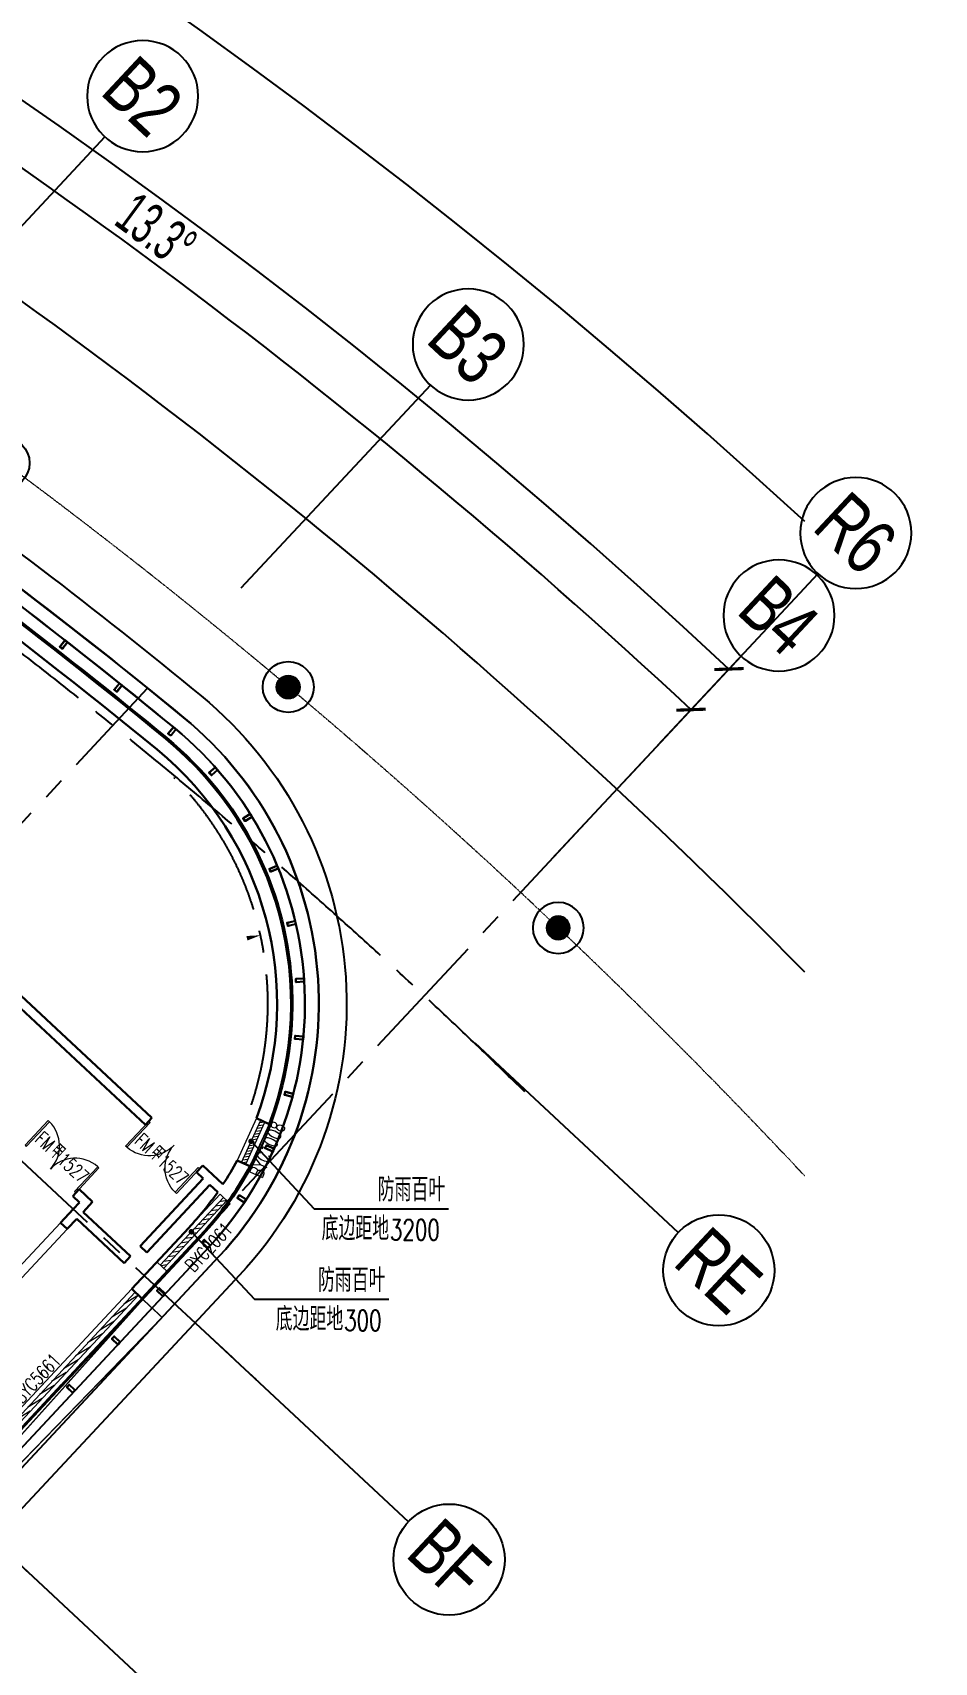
# Model space of a CAD drawing. Extents: x 138868 to 1251000, y -188972 to 132579.
# Drawn here: x 285527 to 305000, y -109027 to -73819 of the extents above; entities that cross this region are included whole.
import ezdxf
from ezdxf.enums import TextEntityAlignment as Align

# ---------------------------------------------------------------- set-up
doc = ezdxf.new("R2010")
doc.units = 0
doc.linetypes.add('CENTER2', pattern=[28.575, 19.05, -3.175, 3.175, -3.175])
doc.linetypes.add('DASHDOT', pattern=[1, 0.5, -0.25, 0, -0.25])
doc.layers.get('0').update_dxf_attribs({"color": 8})
doc.layers.get('Defpoints').update_dxf_attribs({"color": 8})
for name, color, linetype in [('#幕墙线-平面', 8, 'Continuous'), ('#标注', 8, 'Continuous'), ('#轴线', 8, 'CENTER2'), ('A-FLOR', 8, 'Continuous'), ('A-FLOR-GRND', 8, 'Continuous'), ('A-ROAD', 8, 'Continuous'), ('A-THERMAL', 8, 'Continuous'), ('COLUMN', 8, 'Continuous'), ('CURTWALL', 8, 'Continuous'), ('DIM_LEAD', 8, 'Continuous'), ('PUB_HATCH', 8, 'Continuous'), ('WINDOW_TEXT', 8, 'Continuous'), ('数据中心轮廓线', 8, 'Continuous')]:
    doc.layers.add(name, color=color, linetype=linetype)
for name, color, linetype, lineweight in [('DOOR_FIRE', 8, 'Continuous', 13), ('DOOR_FIRE_TEXT', 8, 'Continuous', 9), ('DOTE', 8, 'DASHDOT', 5), ('PUB_DIM', 8, 'Continuous', 5), ('PUB_TEXT', 8, 'Continuous', 5), ('WALL', 8, 'Continuous', 30), ('WINDOW', 8, 'Continuous', 13)]:
    doc.layers.add(name, color=color, linetype=linetype, lineweight=lineweight)
doc.styles.add('_TCH_DIM', font='SIMPLEX', dxfattribs={"bigfont": 'GBCBIG'})
doc.styles.add('_TCH_WINDOW', font='SIMPLEX', dxfattribs={"height": 3.5, "bigfont": 'GBCBIG'})
doc.styles.add('JHZX', font='jrs.shx', dxfattribs={"width": 0.6, "bigfont": 'jhz.shx'})
doc.dimstyles.new('JZBZ-300', dxfattribs={"dimscale": 300, "dimtxt": 3, "dimasz": 1.5, "dimexe": 1, "dimexo": 1, "dimgap": 0.5, "dimtad": 1, "dimdec": 0, "dimdsep": 46, "dimtxsty": 'JHZX', "dimblk1": 'ARCHTICK', "dimblk2": 'ARCHTICK', "dimsah": 1, "dimcen": 0, "dimclrd": 1, "dimclre": 1, "dimclrt": 2, "dimadec": 1, "dimazin": 2, "dimtfac": 1, "dimtdec": 0, "dimtix": 1, "dimtmove": 0, "dimatfit": 3, "dimfxl": 1, "dimtolj": 1, "dimlwd": -1, "dimlwe": -1, "dimarcsym": 1})

# ---------------------------------------------------------------- blocks, each defined once
blk = doc.blocks.new('_YZH')
blk.add_circle((0, 0), 0.5)
at = {"layer": 'PUB_HATCH', "const_width": 0.5}
blk.add_lwpolyline([(-0.25, 0, 1), (0.25, 0, 1)], format="xyb", close=True, dxfattribs=at)
blk = doc.blocks.new('col-ll')
at = {"layer": 'CURTWALL'}
blk.add_circle((0, 0), 550, dxfattribs=at)
at = {"layer": 'COLUMN', "xscale": 500, "yscale": 500, "zscale": 500}
blk.add_blockref('_YZH', (0, 0), dxfattribs=at)
blk = doc.blocks.new('$WINLIB2D$00000039')
for points in [[(-0.5, 0.5), (-0.5, -0.5)], [(0.5, 0.5), (-0.5, 0.5)], [(0.5, -0.5), (0.5, 0.5)], [(-0.5, 0.1667), (0.5, 0.1667)], [(-0.3839, -0.1667), (-0.448, 0.1667)], [(-0.3159, -0.1667), (-0.38, 0.1667)], [(-0.2479, -0.1667), (-0.312, 0.1667)], [(-0.1799, -0.1667), (-0.244, 0.1667)], [(-0.1119, -0.1667), (-0.176, 0.1667)], [(-0.0439, -0.1667), (-0.108, 0.1667)], [(0.0241, -0.1667), (-0.04, 0.1667)], [(0.0921, -0.1667), (0.028, 0.1667)], [(0.16, -0.1667), (0.0959, 0.1667)], [(0.228, -0.1667), (0.1639, 0.1667)], [(0.296, -0.1667), (0.2319, 0.1667)], [(0.364, -0.1667), (0.2999, 0.1667)], [(0.432, -0.1667), (0.3679, 0.1667)], [(0.5, -0.1667), (0.4359, 0.1667)], [(-0.4519, -0.1667), (-0.5, 0.0836)], [(-0.5, -0.1667), (0.5, -0.1667)], [(0.5, -0.5), (-0.5, -0.5)]]:
    blk.add_lwpolyline(points)
blk = doc.blocks.new('$DorLib2D$00000002')
for p, q in [((-0.5, 0), (-0.5, 0.4875)), ((-0.475, 0.4875), (-0.5, 0.4875)), ((-0.475, 0), (-0.475, 0.4875)), ((0.475, 0), (0.475, 0.4875)), ((0.475, 0.4875), (0.5, 0.4875)), ((0.5, 0), (0.5, 0.4875)), ((-0.5, 0), (-0.475, 0)), ((0.5, 0), (0.475, 0))]:
    blk.add_line(p, q)
for centre, start, end in [((-0.4875, 0), 0, 88.53072), ((0.4875, 0), 91.46928, 180)]:
    blk.add_arc(centre, 0.4875, start, end)
blk = doc.blocks.new('$WINLIB2D$00000007')
for points in [[(-0.5, 0.5), (0.5, 0.5)], [(-0.5, 0.5), (-0.5, -0.5)], [(0.5, 0.5), (0.5, -0.5)], [(-0.5, -0.5), (0.5, -0.5)]]:
    blk.add_lwpolyline(points)
blk = doc.blocks.new('A$C27be4f04')
at = {"layer": 'A-FLOR'}
blk.add_lwpolyline([(73367, -23202, 30, 30, -0.015695), (79603, -28005, 30, 30, -0.432715), (80317, -38770, 30, 30, 0), (80317, -38770, 30, 30, 0), (58913, -61723, 30, 30, 0), (58689, -61953, 30, 30, 0), (58356, -62261, 30, 30, -0.359534), (48935, -62499, 30, 30, 0.018226), (44260, -59101, 30, 30, 0), (41530, -57344, 30, 30, 0), (45928, -52631, 30, 30, 0), (45913, -52643, 30, 30, 0), (73367, -23202, 0, 0, 0)], format="xyseb", dxfattribs=at)
at = {"layer": 'A-FLOR-GRND', "ltscale": 5}
blk.add_lwpolyline([(66034, -16886, -0.03477), (80365, -27078, -0.432715), (81195, -39589), (59791, -62541, -0.3894), (48195, -63444, 0.026639), (41387, -58667)], format="xyb", dxfattribs=at)
at = {"layer": 'A-ROAD'}
for radius, start, end in [(138000, 47.40447, 120.2107), (131000, 44.52174, 58.14589)]:
    blk.add_arc((0, -124900), radius, start, end, dxfattribs=at)
at = {"layer": 'A-THERMAL', "ltscale": 5}
blk.add_lwpolyline([(64522, -17338, -0.036873), (79622, -27982, -0.432715), (80339, -38791), (58935, -61743, -0.3894), (48917, -62523, 0.028138), (41603, -57425, 0.028138)], format="xyb", dxfattribs=at)
at = {"layer": 'CURTWALL'}
blk.add_lwpolyline([(64661, -17106, -0.036873), (79793, -27774, -0.432715), (80537, -38975), (59133, -61928, -0.3894), (48750, -62735, 0.028138), (41461, -57654, 0.028138)], format="xyb", dxfattribs=at)
at = {"layer": 'DIM_LEAD'}
for p, q in [((81443, -36698), (82805, -38155)), ((82805, -38155), (85707, -38155)), ((80153, -38653), (81516, -40109)), ((81516, -40109), (84417, -40109))]:
    blk.add_line(p, q, dxfattribs=at)
at = {"layer": 'DIM_LEAD', "const_width": 60}
for points in [[(81423, -36677, 1), (81463, -36720, 1)], [(80133, -38631, 1), (80174, -38675, 1)]]:
    blk.add_lwpolyline(points, format="xyb", close=True, dxfattribs=at)
at = {"layer": 'DOTE'}
blk.add_arc((0, -124900), 127950, 43.11527, 122.86793, dxfattribs=at)
at = {"layer": 'WALL'}
for p, q in [((79301, -36195), (68696, -26306)), ((68560, -26452), (79164, -36341)), ((79164, -36341), (79301, -36195)), ((81559, -36202), (81832, -36326)), ((80398, -37218), (80261, -37364)), ((80617, -37422), (80398, -37218)), ((81418, -37237), (81145, -37112)), ((79044, -38963), (80408, -37500)), ((79190, -39100), (80554, -37637)), ((80261, -37364), (80408, -37500)), ((80554, -37637), (80723, -37794)), ((80617, -37422), (80836, -37627)), ((77727, -37736), (77591, -37882)), ((77591, -37882), (77737, -38018)), ((77601, -38164), (77737, -38018)), ((78020, -38008), (77727, -37736)), ((77815, -38228), (78020, -38008)), ((77601, -38164), (77328, -38457)), ((77474, -38593), (77679, -38374)), ((77679, -38374), (78703, -39329)), ((77815, -38228), (78839, -39183)), ((77328, -38457), (77474, -38593)), ((80098, -38566), (78864, -39889)), ((79044, -38963), (79190, -39100)), ((79083, -40094), (80317, -38770)), ((78839, -39183), (78703, -39329)), ((78864, -39889), (79083, -40094))]:
    blk.add_line(p, q, dxfattribs=at)
for centre, radius, start, end in [((0, -124900), 125400, 50.59548, 56.27732), ((0, -124900), 125100, 50.59548, 56.24587), ((74905, -33723), 7400, 339.4051, 50.5955), ((74905, -33723), 7100, 339.5691, 50.5955), ((74905, -33723), 7100, 326.6496, 331.4926), ((74905, -33723), 7400, 325.5881, 331.6565), ((74905, -33723), 7100, 317, 325.0162), ((74905, -33723), 7400, 317, 325.5881)]:
    blk.add_arc(centre, radius, start, end, dxfattribs=at)
at = {"layer": '数据中心轮廓线'}
blk.add_lwpolyline([(64815, -16849, -0.036873), (79984, -27542, -0.432715), (80756, -39179), (59352, -62132, -0.3894), (48565, -62971, 0.028129), (41306, -57911, 0.028129)], format="xyb", dxfattribs=at)
at = {"layer": '数据中心轮廓线', "const_width": 30}
blk.add_lwpolyline([(59191, -61470), (59608, -61859), (79522, -40503), (79105, -40114)], close=True, dxfattribs=at)
for points in [[(59608, -61859), (79105, -40114)], [(59191, -61470), (79522, -40503)]]:
    blk.add_lwpolyline(points, dxfattribs=at)
at = {"layer": 'COLUMN'}
for p, rotation in [((76108, -22047), 302.000000000193), ((82245, -26885), 298.5000000001931)]:
    blk.add_blockref('col-ll', p, dxfattribs=dict(at, rotation=rotation))
at = {"layer": 'COLUMN', "xscale": -1, "rotation": 338.0000017077407}
blk.add_blockref('col-ll', (88075, -32088), dxfattribs=at)
at = {"layer": 'DOOR_FIRE', "yscale": 1500, "zscale": 200}
for p, xscale, rotation in [((77110, -37297), 1500, 317.000000000154), ((79781, -36779), -1500, 137.0000000001537)]:
    blk.add_blockref('$DorLib2D$00000002', p, dxfattribs=dict(at, xscale=xscale, rotation=rotation))
at = {"layer": 'WINDOW'}
ref = blk.add_blockref('$WINLIB2D$00000039', (81489, -36719), dxfattribs=dict(at, xscale=1000, yscale=300, zscale=1000, rotation=65.53083273510545))
ref.add_attrib('A', 'BYC1008', (81671, -37511), dxfattribs={"layer": 'WINDOW_TEXT', "height": 297.5, "rotation": 65.5308, "style": '_TCH_WINDOW', "width": 0.705882})
ref = blk.add_blockref('$WINLIB2D$00000039', (80201, -38675), dxfattribs=dict(at, xscale=2000, yscale=300, zscale=2000, rotation=47.00000000000429))
ref.add_attrib('A', 'BYC2061', (80206, -39548), dxfattribs={"layer": 'WINDOW_TEXT', "height": 297.5, "rotation": 47, "style": '_TCH_WINDOW', "width": 0.705882})
ref = blk.add_blockref('$WINLIB2D$00000007', (75491, -40573), dxfattribs=dict(at, xscale=5600, yscale=200, zscale=5600, rotation=47.00000000000439))
ref.add_attrib('A', 'DK5661', (74957, -40807), dxfattribs={"layer": 'WINDOW_TEXT', "height": 297.5, "rotation": 47, "style": '_TCH_WINDOW', "width": 0.705882})
ref = blk.add_blockref('$WINLIB2D$00000039', (77064, -42039), dxfattribs=dict(at, xscale=5600, yscale=300, zscale=5600, rotation=47.0000000000043))
ref.add_attrib('A', 'BYC5661', (76498, -42380), dxfattribs={"layer": 'WINDOW_TEXT', "height": 297.5, "rotation": 47, "style": '_TCH_WINDOW', "width": 0.705882})
at = {"layer": 'DOOR_FIRE_TEXT', "style": '_TCH_WINDOW', "width": 0.705882}
for s, p in [('FM', (76751, -36682)), ('FM', (78903, -36719)), ('1527', (77238, -37136)), ('1527', (79390, -37174))]:
    blk.add_text(s, height=297.5, rotation=317, dxfattribs=at).set_placement(p)
at = {"layer": 'DOOR_FIRE_TEXT', "style": '_TCH_WINDOW'}
for p in [(77058, -36968), (79210, -37006)]:
    blk.add_text('甲', height=338, rotation=317, dxfattribs=at).set_placement(p)
at = {"layer": 'PUB_TEXT', "style": '_TCH_DIM'}
for s, p in [('防雨百叶', (84175, -37997)), ('底边距地', (82965, -38837)), ('防雨百叶', (82886, -39951)), ('底边距地', (81975, -40791))]:
    blk.add_text(s, height=506.4, dxfattribs=at).set_placement(p)
at = {"layer": 'PUB_TEXT', "style": '_TCH_DIM', "width": 0.705882}
for s, p in [('3200', (84439, -38837)), ('300', (83450, -40791))]:
    blk.add_text(s, height=446.2, dxfattribs=at).set_placement(p)
blk = doc.blocks.new('*U3167')
blk.add_line((20, 0), (0, 0))
blk.add_circle((24, 0), 4)
at = {"style": 'JHZX', "width": 0.75}
blk.add_attdef('AXES', text='', height=4, dxfattribs=at).set_placement((24, 0), align=Align.MIDDLE_CENTER)
blk = doc.blocks.new('*U3166')
blk.add_line((0, -20), (0, 0))
blk.add_circle((0, -24), 4)
at = {"style": 'JHZX', "width": 0.75}
blk.add_attdef('AXES', text='', height=4, dxfattribs=at).set_placement((0, -24), align=Align.MIDDLE_CENTER)
blk = doc.blocks.new('_ARCHTICK')
at = {"color": 0, "linetype": 'ByBlock', "const_width": 0.15}
blk.add_lwpolyline([(-0.5, -0.5), (0.5, 0.5)], dxfattribs=at)
blk = doc.blocks.new('*D3348')
at = {"layer": '#标注', "ltscale": 300, "transparency": 16777216}
for p, q in [((146691, -69158), (145494, -66906)), ((299030, -89214), (300769, -87349))]:
    blk.add_line(p, q, dxfattribs=at)
blk.add_arc((208802, -185972), 134550, 47, 118, dxfattribs=at)
at = {"layer": 'Defpoints', "color": 0, "ltscale": 300, "transparency": 16777216}
for p in [(253347, -59009), (146832, -69423), (298826, -89433), (208802, -185972)]:
    blk.add_point(p, dxfattribs=at)
at = {"layer": '#标注', "ltscale": 300, "transparency": 16777216, "xscale": 450, "yscale": 450, "zscale": 450}
for p, rotation in [((145635, -67171), 207.9999999999996), ((300565, -87568), 316.9999999936651)]:
    blk.add_blockref('_ARCHTICK', p, dxfattribs=dict(at, rotation=rotation))
at = {"layer": '#标注', "ltscale": 300, "transparency": 16777216, "insert": (226443, -51978), "char_height": 900, "attachment_point": 5, "rotation": 352.5, "style": 'JHZX'}
blk.add_mtext('\\A1;71°', dxfattribs=at)
blk = doc.blocks.new('*D3349')
at = {"layer": '#标注', "ltscale": 300, "transparency": 16777216}
for p, q in [((274351, -71052), (275020, -69879)), ((299030, -89214), (299951, -88226))]:
    blk.add_line(p, q, dxfattribs=at)
blk.add_arc((208802, -185972), 133350, 47, 60.3, dxfattribs=at)
at = {"layer": 'Defpoints', "color": 0, "ltscale": 300, "transparency": 16777216}
for p in [(274203, -71312), (291936, -81707), (298826, -89433), (208802, -185972)]:
    blk.add_point(p, dxfattribs=at)
at = {"layer": '#标注', "ltscale": 300, "transparency": 16777216, "xscale": 450, "yscale": 450, "zscale": 450}
for p, rotation in [((274871, -70140), 150.2999999171138), ((299746, -88446), 316.9999999936651)]:
    blk.add_blockref('_ARCHTICK', p, dxfattribs=dict(at, rotation=rotation))
at = {"layer": '#标注', "ltscale": 300, "transparency": 16777216, "insert": (288196, -78087), "char_height": 900, "attachment_point": 5, "rotation": 323.65, "style": 'JHZX'}
blk.add_mtext('\\A1;13.3°', dxfattribs=at)
blk = doc.blocks.new('LZ')
at = {"layer": '#幕墙线-平面', "ltscale": 250}
for points in [[(-33, 0, -0.414214), (-40, 7), (-40, 172, -0.414214), (-33, 180), (32, 180, -0.414214), (40, 172), (40, 7, -0.414214), (32, 0)], [(-33, 6, -0.414214), (-34, 7), (-34, 172, -0.414214), (-33, 174), (32, 174, -0.414214), (34, 172), (34, 7, -0.414214), (32, 6)]]:
    blk.add_lwpolyline(points, format="xyb", close=True, dxfattribs=at)

msp = doc.modelspace()

# ---------------------------------------------------------------- linework, layer by layer
at = {"layer": '#幕墙线-平面', "ltscale": 500}
msp.add_lwpolyline([(156928.4, -71145.1, 0.0006187), (156644.4, -71273.8, 0.4324632), (152892.4, -82312), (167625.3, -110020.5, 0.3897333), (177836.5, -113619.5, -0.2739153), (257366.8, -124043, 0.3894), (268154.3, -123203.8), (289558.2, -100250.9, 0.4327153), (288785.7, -88613.5, 0.0656468), (260815, -71208.1, 0.0656468)], format="xyb", dxfattribs=at)
at = {"layer": '#幕墙线-平面'}
for points in [[(157051.9, -71418.5, 0.0006187), (156768.6, -71546.9, 0.4324632), (153157.3, -82171.1), (167890.2, -109879.7, 0.3897333), (177718.5, -113343.7, -0.2739153), (257551.9, -123806.9, 0.3894), (267934.9, -122999.2), (289338.8, -100046.3, 0.4327153), (288595.3, -88845.3)], [(288595.3, -88845.3, 0.0655389), (260740.3, -71503.7, 0.0655389)]]:
    msp.add_lwpolyline(points, format="xyb", dxfattribs=at)
at = {"layer": '#轴线', "ltscale": 150}
for p, q in [((254317.5, -124112.3), (288010.1, -87981.4)), ((275212.9, -88801.5), (290351.9, -102918.8)), ((260826.6, -130182.1), (298825.8, -89432.9)), ((270848.1, -93482.1), (285987.1, -107599.5))]:
    msp.add_line(p, q, dxfattribs=at)
for centre, radius, start, end in [((208802, -185971.6), 124900, 45.623668, 118.956278), ((283707.4, -94794.9), 6900, 341.51661, 45.03493)]:
    msp.add_arc(centre, radius, start, end, dxfattribs=at)
at = {"layer": 'PUB_DIM'}
msp.add_lwpolyline([(290154.6, -93383.2, 99, 0, 0), (290447.7, -93319.1, 0, 0, 0)], format="xyseb", dxfattribs=at)

# ---------------------------------------------------------------- block references
at = {"layer": '#幕墙线-平面', "ltscale": 300}
msp.add_blockref('A$C27be4f04', (208802, -61071.6), dxfattribs=at)
at = {"layer": '#幕墙线-平面'}
for p, rotation in [((286252.6, -86967.1), 141.9641283704327), ((287429.3, -87899), 141.28496603733)]:
    msp.add_blockref('LZ', p, dxfattribs=dict(at, rotation=rotation))
at = {"layer": '#幕墙线-平面', "ltscale": 300}
for p, rotation in [((288595.3, -88845.3), 140.6008650714963), ((289497.8, -89719.4), 131.2363142207315), ((290246.1, -90728.6), 121.8767652202301), ((290820.4, -91846.1), 112.5172162197287), ((291205.2, -93042.2), 103.1576672192272), ((291390.5, -94284.9), 93.79811821872569), ((291371.1, -95541.2), 84.43856921822423), ((291147.7, -96777.6), 75.0790202177228), ((290726.3, -97961.2), 65.71947121722133), ((290117.9, -99060.5), 56.35992221671985)]:
    msp.add_blockref('LZ', p, dxfattribs=dict(at, rotation=rotation))
at = {"layer": '#幕墙线-平面', "ltscale": 300, "xscale": -1, "rotation": 46.99999999999935}
for p in [(289338.8, -100046.3), (288365.7, -101089.8), (287392.8, -102133.1), (286419.9, -103176.4)]:
    msp.add_blockref('LZ', p, dxfattribs=at)
at = {"layer": '#标注'}
ref = msp.add_blockref('*U3166', (282992.5, -80456.7), dxfattribs=dict(at, xscale=-300.0000000000002, yscale=300.0000000000002, zscale=300.0000000000001, rotation=136.9855903515799))
ref.add_attrib('AXES', 'B2', dxfattribs={"layer": '0', "height": 1200, "rotation": 316.98559, "style": 'JHZX', "width": 0.75}).set_placement((287904.2, -75192.2), align=Align.MIDDLE_CENTER)
ref = msp.add_blockref('*U3166', (290022.8, -85820.4), dxfattribs=dict(at, xscale=-300.0000000000002, yscale=300.0000000000002, zscale=300.0000000000001, rotation=136.9855903515799))
ref.add_attrib('AXES', 'B3', dxfattribs={"layer": '0', "height": 1200, "rotation": 316.98559, "style": 'JHZX', "width": 0.75}).set_placement((294934.5, -80555.9), align=Align.MIDDLE_CENTER)
ref = msp.add_blockref('*U3166', (298392.6, -89894.9), dxfattribs=dict(at, xscale=-300.0000000000002, yscale=300.0000000000002, zscale=300.0000000000001, rotation=136.9855903515799))
ref.add_attrib('AXES', 'R6', dxfattribs={"layer": '0', "height": 1200, "rotation": 316.98559, "style": 'JHZX', "width": 0.75}).set_placement((303304.4, -84630.4), align=Align.MIDDLE_CENTER)
ref = msp.add_blockref('*U3166', (296732.1, -91675.5), dxfattribs=dict(at, xscale=-300.0000000000002, yscale=300.0000000000002, zscale=300.0000000000001, rotation=136.9855903515799))
ref.add_attrib('AXES', 'B4', dxfattribs={"layer": '0', "height": 1200, "rotation": 316.98559, "style": 'JHZX', "width": 0.75}).set_placement((301643.8, -86411), align=Align.MIDDLE_CENTER)
at = {"layer": '#标注', "xscale": 300, "yscale": 300, "rotation": 317.0000000589019}
for p, values in [((295080.6, -95648.5), {'AXES': 'RE'}), ((289254.9, -101895.9), {'AXES': 'BF'}), ((284890.1, -106576.5), {'AXES': 'BE'})]:
    msp.add_blockref('*U3167', p, dxfattribs=at).add_auto_attribs(values)

# ---------------------------------------------------------------- dimensions: what is measured, and where the dimension line sits
at = {"layer": '#标注', "ltscale": 300}
for base, p2, picture, middle in [((253346.6, -59009.1), (146831.7, -69422.5), '*D3348', (226442.6, -51977.8)), ((291935.7, -81707.5), (274202.5, -71312.2), '*D3349', (288196.3, -78086.7))]:
    dim = msp.add_angular_dim_3p(base=base, center=(208802, -185971.6), p1=(298825.8, -89432.9), p2=p2, dimstyle='JZBZ-300', override={"dimclrd": 256, "dimclre": 256, "dimclrt": 256}, dxfattribs=at)
    dim.commit()
    dim.dimension.update_dxf_attribs({"geometry": picture, "text_midpoint": middle})

doc.saveas('drawing.dxf')
